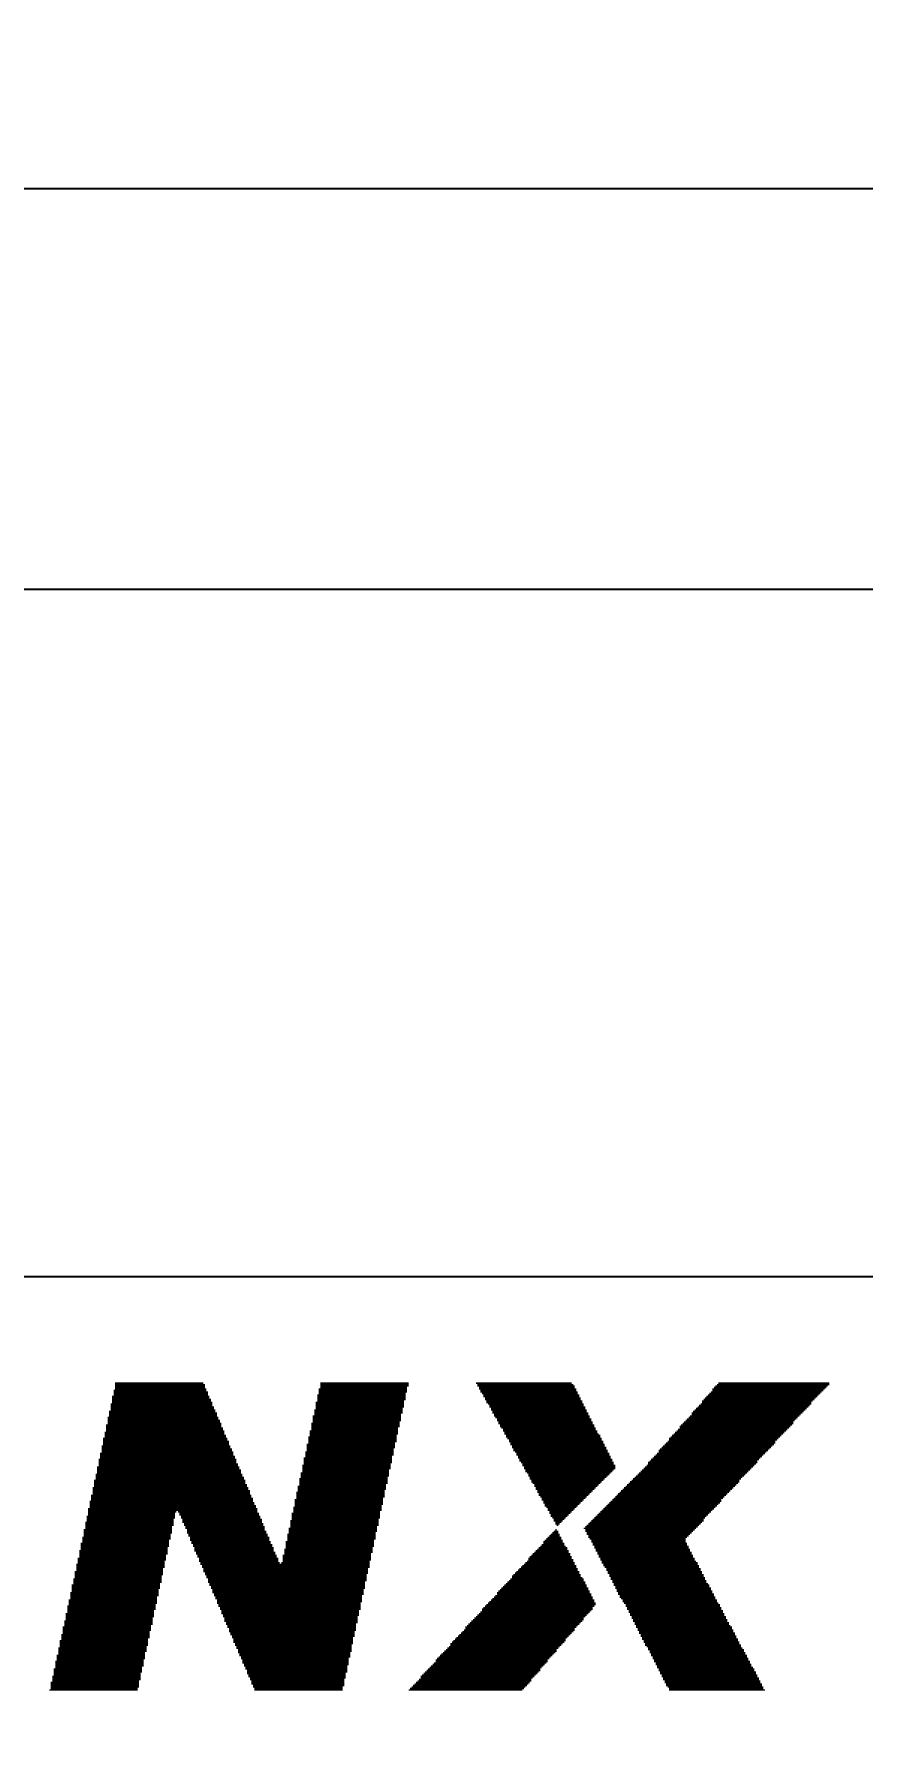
# Model space of a CAD drawing. Extents: x 4 to 274, y -3 to 190.
# Drawn here: x 173.48 to 187.53, y 160.71 to 189.78 of the extents above; entities that cross this region are included whole.
import ezdxf

# ---------------------------------------------------------------- set-up
doc = ezdxf.new("R2010")
doc.units = 0
doc.header["$MEASUREMENT"] = 0
doc.layers.get('0').update_dxf_attribs({"linetype": 'CONTINUOUS'})
doc.layers.get('Defpoints').update_dxf_attribs({"linetype": 'CONTINUOUS'})
doc.layers.add('BG_OUTLINE', color=7, linetype='CONTINUOUS')
doc.layers.add('BG_SILKSCREEN_TOP', color=231, linetype='CONTINUOUS')
doc.dimstyles.get("Standard").update_dxf_attribs({"dimtxt": 0.18, "dimasz": 0.18, "dimexe": 0.18, "dimexo": 0.0625, "dimgap": 0.09, "dimtad": 0, "dimtih": 1, "dimtoh": 1, "dimdec": 4, "dimzin": 0, "dimdsep": 46, "dimtxsty": 'STANDARD', "dimcen": 0.09, "dimadec": 0, "dimazin": 0, "dimtfac": 1, "dimtdec": 4, "dimtofl": 0, "dimtmove": 0, "dimatfit": 3, "dimfxl": 1, "dimtolj": 1, "dimtzin": 0, "dimarcsym": 0})

# ---------------------------------------------------------------- blocks, each defined once
blk = doc.blocks.new('*D10')
at = {"color": 0, "linetype": 'Continuous', "lineweight": -2, "transparency": 16777216}
for p, q in [((26.594, 163.689), (26.594, 180.539)), ((266.421, 163.689), (266.421, 180.539)), ((32.594, 180.359), (134.417, 180.359)), ((260.421, 180.359), (158.597, 180.359))]:
    blk.add_line(p, q, dxfattribs=at)
at = {"color": 0, "linetype": 'Continuous', "transparency": 16777216}
for points in [[(32.594, 181.359), (32.594, 179.359), (26.594, 180.359)], [(260.421, 181.359), (260.421, 179.359), (266.421, 180.359)]]:
    blk.add_solid(points, dxfattribs=at)
at = {"layer": 'Defpoints', "color": 0, "linetype": 'Continuous', "transparency": 16777216}
for p in [(266.421, 180.359), (26.594, 163.627), (266.421, 163.627)]:
    blk.add_point(p, dxfattribs=at)
at = {"color": 0, "linetype": 'Continuous', "transparency": 16777216, "insert": (146.507, 180.359), "char_height": 4, "attachment_point": 5}
blk.add_mtext('\\A1;239.8mm', dxfattribs=at)
blk = doc.blocks.new('*D11')
at = {"color": 0, "linetype": 'Continuous', "lineweight": -2, "transparency": 16777216}
for p, q in [((21.514, 168.769), (21.514, 187.334)), ((271.501, 168.769), (271.501, 187.334)), ((27.514, 187.154), (135.084, 187.154)), ((265.501, 187.154), (157.931, 187.154))]:
    blk.add_line(p, q, dxfattribs=at)
at = {"color": 0, "linetype": 'Continuous', "transparency": 16777216}
for points in [[(27.514, 188.154), (27.514, 186.154), (21.514, 187.154)], [(265.501, 188.154), (265.501, 186.154), (271.501, 187.154)]]:
    blk.add_solid(points, dxfattribs=at)
at = {"layer": 'Defpoints', "color": 0, "linetype": 'Continuous', "transparency": 16777216}
for p in [(271.501, 187.154), (21.514, 168.707), (271.501, 168.707)]:
    blk.add_point(p, dxfattribs=at)
at = {"color": 0, "linetype": 'Continuous', "transparency": 16777216, "insert": (146.507, 187.154), "char_height": 4, "attachment_point": 5}
blk.add_mtext('\\A1;250.0mm', dxfattribs=at)

msp = doc.modelspace()

# ---------------------------------------------------------------- linework, layer by layer
at = {"layer": 'BG_OUTLINE'}
msp.add_lwpolyline([(21.5138, -1.27), (21.5138, 168.7068), (271.5006, 168.7068), (271.5006, -1.27)], close=True, dxfattribs=at)
at = {"layer": 'BG_SILKSCREEN_TOP', "const_width": 0.0254}
for points in [[(174.85106, 166.896288), (176.34966, 166.896288)], [(174.85106, 166.870888), (176.37506, 166.870888)], [(174.85106, 166.845488), (176.37506, 166.845488)], [(178.33086, 166.896288), (179.82946, 166.896288)], [(178.33086, 166.870888), (179.82946, 166.870888)], [(178.33086, 166.845488), (179.82946, 166.845488)], [(180.97246, 166.896288), (182.59806, 166.896288)], [(180.99786, 166.870888), (182.62346, 166.870888)], [(180.99786, 166.845488), (182.64886, 166.845488)], [(185.03646, 166.845488), (186.94146, 166.845488)], [(185.06186, 166.870888), (186.96686, 166.870888)], [(185.08726, 166.896288), (186.96686, 166.896288)], [(174.80026, 166.667688), (176.45126, 166.667688)], [(174.80026, 166.642288), (176.45126, 166.642288)], [(174.80026, 166.616888), (176.47666, 166.616888)], [(174.80026, 166.591488), (176.47666, 166.591488)], [(174.80026, 166.566088), (176.50206, 166.566088)], [(174.82566, 166.769288), (176.40046, 166.769288)], [(174.82566, 166.743888), (176.42586, 166.743888)], [(174.82566, 166.718488), (176.42586, 166.718488)], [(174.82566, 166.693088), (176.42586, 166.693088)], [(174.85106, 166.820088), (176.37506, 166.820088)], [(174.85106, 166.794688), (176.40046, 166.794688)], [(178.25466, 166.566088), (179.75326, 166.566088)], [(178.28006, 166.693088), (179.77866, 166.693088)], [(178.28006, 166.667688), (179.77866, 166.667688)], [(178.28006, 166.642288), (179.77866, 166.642288)], [(178.28006, 166.616888), (179.77866, 166.616888)], [(178.28006, 166.591488), (179.75326, 166.591488)], [(178.30546, 166.794688), (179.80406, 166.794688)], [(178.30546, 166.769288), (179.80406, 166.769288)], [(178.30546, 166.743888), (179.80406, 166.743888)], [(178.30546, 166.718488), (179.77866, 166.718488)], [(178.33086, 166.820088), (179.80406, 166.820088)], [(181.02326, 166.820088), (182.64886, 166.820088)], [(181.02326, 166.794688), (182.67426, 166.794688)], [(181.04866, 166.769288), (182.67426, 166.769288)], [(181.04866, 166.743888), (182.69966, 166.743888)], [(181.07406, 166.718488), (182.69966, 166.718488)], [(181.09946, 166.693088), (182.72506, 166.693088)], [(181.09946, 166.667688), (182.72506, 166.667688)], [(181.12486, 166.642288), (182.75046, 166.642288)], [(181.12486, 166.616888), (182.75046, 166.616888)], [(181.15026, 166.591488), (182.77586, 166.591488)], [(181.15026, 166.566088), (182.77586, 166.566088)], [(184.80786, 166.591488), (186.68746, 166.591488)], [(184.80786, 166.566088), (186.66206, 166.566088)], [(184.83326, 166.616888), (186.71286, 166.616888)], [(184.85866, 166.642288), (186.73826, 166.642288)], [(184.88406, 166.667688), (186.76366, 166.667688)], [(184.90946, 166.693088), (186.78906, 166.693088)], [(184.93486, 166.718488), (186.81446, 166.718488)], [(184.96026, 166.743888), (186.83986, 166.743888)], [(184.98566, 166.794688), (186.89066, 166.794688)], [(184.98566, 166.769288), (186.86526, 166.769288)], [(185.01106, 166.820088), (186.91606, 166.820088)], [(174.72406, 166.312088), (176.60366, 166.312088)], [(174.72406, 166.286688), (176.60366, 166.286688)], [(174.72406, 166.261288), (176.62906, 166.261288)], [(174.74946, 166.413688), (176.55286, 166.413688)], [(174.74946, 166.388288), (176.57826, 166.388288)], [(174.74946, 166.362888), (176.57826, 166.362888)], [(174.74946, 166.337488), (176.57826, 166.337488)], [(174.77486, 166.540688), (176.50206, 166.540688)], [(174.77486, 166.515288), (176.50206, 166.515288)], [(174.77486, 166.489888), (176.52746, 166.489888)], [(174.77486, 166.464488), (176.52746, 166.464488)], [(174.77486, 166.439088), (176.55286, 166.439088)], [(178.20386, 166.337488), (179.70246, 166.337488)], [(178.20386, 166.312088), (179.70246, 166.312088)], [(178.20386, 166.286688), (179.70246, 166.286688)], [(178.20386, 166.261288), (179.70246, 166.261288)], [(178.22926, 166.439088), (179.72786, 166.439088)], [(178.22926, 166.413688), (179.72786, 166.413688)], [(178.22926, 166.388288), (179.72786, 166.388288)], [(178.22926, 166.362888), (179.70246, 166.362888)], [(178.25466, 166.540688), (179.75326, 166.540688)], [(178.25466, 166.515288), (179.75326, 166.515288)], [(178.25466, 166.489888), (179.75326, 166.489888)], [(178.25466, 166.464488), (179.72786, 166.464488)], [(181.17566, 166.540688), (182.80126, 166.540688)], [(181.20106, 166.515288), (182.80126, 166.515288)], [(181.20106, 166.489888), (182.82666, 166.489888)], [(181.22646, 166.464488), (182.82666, 166.464488)], [(181.22646, 166.439088), (182.85206, 166.439088)], [(181.25186, 166.413688), (182.85206, 166.413688)], [(181.25186, 166.388288), (182.87746, 166.388288)], [(181.27726, 166.362888), (182.87746, 166.362888)], [(181.27726, 166.337488), (182.90286, 166.337488)], [(181.30266, 166.312088), (182.90286, 166.312088)], [(181.32806, 166.286688), (182.92826, 166.286688)], [(181.32806, 166.261288), (182.92826, 166.261288)], [(184.52846, 166.261288), (186.38266, 166.261288)], [(184.55386, 166.286688), (186.40806, 166.286688)], [(184.57926, 166.312088), (186.43346, 166.312088)], [(184.60466, 166.337488), (186.45886, 166.337488)], [(184.63006, 166.388288), (186.50966, 166.388288)], [(184.63006, 166.362888), (186.48426, 166.362888)], [(184.65546, 166.413688), (186.53506, 166.413688)], [(184.68086, 166.439088), (186.56046, 166.439088)], [(184.70626, 166.464488), (186.58586, 166.464488)], [(184.73166, 166.489888), (186.61126, 166.489888)], [(184.75706, 166.515288), (186.63666, 166.515288)], [(184.78246, 166.540688), (186.66206, 166.540688)], [(174.67326, 166.058088), (176.70526, 166.058088)], [(174.67326, 166.032688), (176.70526, 166.032688)], [(174.67326, 166.007288), (176.73066, 166.007288)], [(174.67326, 165.981888), (176.73066, 165.981888)], [(174.69866, 166.185088), (176.65446, 166.185088)], [(174.69866, 166.159688), (176.65446, 166.159688)], [(174.69866, 166.134288), (176.67986, 166.134288)], [(174.69866, 166.108888), (176.67986, 166.108888)], [(174.69866, 166.083488), (176.70526, 166.083488)], [(174.72406, 166.235888), (176.62906, 166.235888)], [(174.72406, 166.210488), (176.65446, 166.210488)], [(178.12766, 165.981888), (179.62626, 165.981888)], [(178.15306, 166.083488), (179.65166, 166.083488)], [(178.15306, 166.058088), (179.65166, 166.058088)], [(178.15306, 166.032688), (179.65166, 166.032688)], [(178.15306, 166.007288), (179.62626, 166.007288)], [(178.17846, 166.210488), (179.67706, 166.210488)], [(178.17846, 166.185088), (179.67706, 166.185088)], [(178.17846, 166.159688), (179.67706, 166.159688)], [(178.17846, 166.134288), (179.65166, 166.134288)], [(178.17846, 166.108888), (179.65166, 166.108888)], [(178.20386, 166.235888), (179.67706, 166.235888)], [(181.35346, 166.235888), (182.95366, 166.235888)], [(181.35346, 166.210488), (182.95366, 166.210488)], [(181.37886, 166.185088), (182.97906, 166.185088)], [(181.37886, 166.159688), (182.97906, 166.159688)], [(181.40426, 166.134288), (183.00446, 166.134288)], [(181.42966, 166.108888), (183.00446, 166.108888)], [(181.42966, 166.083488), (183.02986, 166.083488)], [(181.45506, 166.058088), (183.02986, 166.058088)], [(181.45506, 166.032688), (183.05526, 166.032688)], [(181.48046, 166.007288), (183.08066, 166.007288)], [(181.48046, 165.981888), (183.08066, 165.981888)], [(184.27446, 165.981888), (186.12866, 165.981888)], [(184.29986, 166.007288), (186.15406, 166.007288)], [(184.32526, 166.032688), (186.17946, 166.032688)], [(184.35066, 166.058088), (186.20486, 166.058088)], [(184.37606, 166.083488), (186.23026, 166.083488)], [(184.40146, 166.108888), (186.25566, 166.108888)], [(184.42686, 166.159688), (186.30646, 166.159688)], [(184.42686, 166.134288), (186.28106, 166.134288)], [(184.45226, 166.185088), (186.33186, 166.185088)], [(184.47766, 166.210488), (186.35726, 166.210488)], [(184.50306, 166.235888), (186.35726, 166.235888)], [(174.59706, 165.702488), (176.85766, 165.702488)], [(174.62246, 165.829488), (176.80686, 165.829488)], [(174.62246, 165.804088), (176.80686, 165.804088)], [(174.62246, 165.778688), (176.83226, 165.778688)], [(174.62246, 165.753288), (176.83226, 165.753288)], [(174.62246, 165.727888), (176.85766, 165.727888)], [(174.64786, 165.956488), (176.75606, 165.956488)], [(174.64786, 165.931088), (176.75606, 165.931088)], [(174.64786, 165.905688), (176.78146, 165.905688)], [(174.64786, 165.880288), (176.78146, 165.880288)], [(174.64786, 165.854888), (176.78146, 165.854888)], [(178.07686, 165.727888), (179.57546, 165.727888)], [(178.07686, 165.702488), (179.57546, 165.702488)], [(178.10226, 165.854888), (179.60086, 165.854888)], [(178.10226, 165.829488), (179.60086, 165.829488)], [(178.10226, 165.804088), (179.60086, 165.804088)], [(178.10226, 165.778688), (179.57546, 165.778688)], [(178.10226, 165.753288), (179.57546, 165.753288)], [(178.12766, 165.956488), (179.62626, 165.956488)], [(178.12766, 165.931088), (179.62626, 165.931088)], [(178.12766, 165.905688), (179.62626, 165.905688)], [(178.12766, 165.880288), (179.60086, 165.880288)], [(181.50586, 165.956488), (183.10606, 165.956488)], [(181.53126, 165.931088), (183.10606, 165.931088)], [(181.53126, 165.905688), (183.13146, 165.905688)], [(181.55666, 165.880288), (183.13146, 165.880288)], [(181.55666, 165.854888), (183.15686, 165.854888)], [(181.58206, 165.829488), (183.15686, 165.829488)], [(181.58206, 165.804088), (183.18226, 165.804088)], [(181.60746, 165.778688), (183.18226, 165.778688)], [(181.60746, 165.753288), (183.20766, 165.753288)], [(181.63286, 165.727888), (183.20766, 165.727888)], [(181.65826, 165.702488), (183.23306, 165.702488)], [(184.04586, 165.702488), (185.87466, 165.702488)], [(184.07126, 165.753288), (185.92546, 165.753288)], [(184.07126, 165.727888), (185.90006, 165.727888)], [(184.09666, 165.778688), (185.95086, 165.778688)], [(184.12206, 165.804088), (185.97626, 165.804088)], [(184.14746, 165.829488), (186.00166, 165.829488)], [(184.17286, 165.854888), (186.02706, 165.854888)], [(184.19826, 165.880288), (186.05246, 165.880288)], [(184.22366, 165.905688), (186.05246, 165.905688)], [(184.24906, 165.956488), (186.10326, 165.956488)], [(184.24906, 165.931088), (186.07786, 165.931088)], [(174.54626, 165.473888), (176.95926, 165.473888)], [(174.54626, 165.448488), (176.95926, 165.448488)], [(174.54626, 165.423088), (176.98466, 165.423088)], [(174.54626, 165.397688), (176.98466, 165.397688)], [(174.57166, 165.600888), (176.90846, 165.600888)], [(174.57166, 165.575488), (176.90846, 165.575488)], [(174.57166, 165.550088), (176.90846, 165.550088)], [(174.57166, 165.524688), (176.93386, 165.524688)], [(174.57166, 165.499288), (176.93386, 165.499288)], [(174.59706, 165.677088), (176.85766, 165.677088)], [(174.59706, 165.651688), (176.88306, 165.651688)], [(174.59706, 165.626288), (176.88306, 165.626288)], [(178.02606, 165.499288), (179.52466, 165.499288)], [(178.02606, 165.473888), (179.52466, 165.473888)], [(178.02606, 165.448488), (179.52466, 165.448488)], [(178.02606, 165.423088), (179.49926, 165.423088)], [(178.02606, 165.397688), (179.49926, 165.397688)], [(178.05146, 165.626288), (179.55006, 165.626288)], [(178.05146, 165.600888), (179.55006, 165.600888)], [(178.05146, 165.575488), (179.55006, 165.575488)], [(178.05146, 165.550088), (179.55006, 165.550088)], [(178.05146, 165.524688), (179.52466, 165.524688)], [(178.07686, 165.677088), (179.57546, 165.677088)], [(178.07686, 165.651688), (179.55006, 165.651688)], [(181.65826, 165.677088), (183.23306, 165.677088)], [(181.68366, 165.651688), (183.25846, 165.651688)], [(181.68366, 165.626288), (183.25846, 165.626288)], [(181.70906, 165.600888), (183.28386, 165.600888)], [(181.70906, 165.575488), (183.28386, 165.575488)], [(181.73446, 165.550088), (183.30926, 165.550088)], [(181.75986, 165.524688), (183.30926, 165.524688)], [(181.75986, 165.499288), (183.33466, 165.499288)], [(181.78526, 165.473888), (183.33466, 165.473888)], [(181.78526, 165.448488), (183.33466, 165.448488)], [(181.81066, 165.423088), (183.30926, 165.423088)], [(181.81066, 165.397688), (183.28386, 165.397688)], [(183.76646, 165.397688), (185.59526, 165.397688)], [(183.79186, 165.423088), (185.62066, 165.423088)], [(183.81726, 165.448488), (185.64606, 165.448488)], [(183.84266, 165.473888), (185.67146, 165.473888)], [(183.86806, 165.499288), (185.69686, 165.499288)], [(183.89346, 165.550088), (185.74766, 165.550088)], [(183.89346, 165.524688), (185.72226, 165.524688)], [(183.91886, 165.575488), (185.74766, 165.575488)], [(183.94426, 165.600888), (185.77306, 165.600888)], [(183.96966, 165.626288), (185.79846, 165.626288)], [(183.99506, 165.651688), (185.82386, 165.651688)], [(184.02046, 165.677088), (185.84926, 165.677088)], [(174.47006, 165.118288), (177.11166, 165.118288)], [(174.49546, 165.245288), (177.06086, 165.245288)], [(174.49546, 165.219888), (177.06086, 165.219888)], [(174.49546, 165.194488), (177.06086, 165.194488)], [(174.49546, 165.169088), (177.08626, 165.169088)], [(174.49546, 165.143688), (177.08626, 165.143688)], [(174.52086, 165.346888), (177.01006, 165.346888)], [(174.52086, 165.321488), (177.01006, 165.321488)], [(174.52086, 165.296088), (177.03546, 165.296088)], [(174.52086, 165.270688), (177.03546, 165.270688)], [(174.54626, 165.372288), (176.98466, 165.372288)], [(177.94986, 165.143688), (179.44846, 165.143688)], [(177.94986, 165.118288), (179.44846, 165.118288)], [(177.97526, 165.270688), (179.47386, 165.270688)], [(177.97526, 165.245288), (179.47386, 165.245288)], [(177.97526, 165.219888), (179.47386, 165.219888)], [(177.97526, 165.194488), (179.47386, 165.194488)], [(177.97526, 165.169088), (179.44846, 165.169088)], [(178.00066, 165.372288), (179.49926, 165.372288)], [(178.00066, 165.346888), (179.49926, 165.346888)], [(178.00066, 165.321488), (179.49926, 165.321488)], [(178.00066, 165.296088), (179.47386, 165.296088)], [(181.83606, 165.372288), (183.25846, 165.372288)], [(181.86146, 165.346888), (183.23306, 165.346888)], [(181.86146, 165.321488), (183.20766, 165.321488)], [(181.88686, 165.296088), (183.18226, 165.296088)], [(181.88686, 165.270688), (183.15686, 165.270688)], [(181.91226, 165.245288), (183.13146, 165.245288)], [(181.91226, 165.219888), (183.10606, 165.219888)], [(181.93766, 165.194488), (183.08066, 165.194488)], [(181.96306, 165.169088), (183.05526, 165.169088)], [(181.96306, 165.143688), (183.02986, 165.143688)], [(181.98846, 165.118288), (183.00446, 165.118288)], [(183.48706, 165.118288), (185.34126, 165.118288)], [(183.51246, 165.143688), (185.36666, 165.143688)], [(183.53786, 165.169088), (185.39206, 165.169088)], [(183.56326, 165.194488), (185.41746, 165.194488)], [(183.58866, 165.219888), (185.44286, 165.219888)], [(183.61406, 165.245288), (185.44286, 165.245288)], [(183.63946, 165.270688), (185.46826, 165.270688)], [(183.66486, 165.296088), (185.49366, 165.296088)], [(183.69026, 165.321488), (185.51906, 165.321488)], [(183.71566, 165.346888), (185.54446, 165.346888)], [(183.74106, 165.372288), (185.56986, 165.372288)], [(174.41926, 164.889688), (177.18786, 164.889688)], [(174.41926, 164.864288), (177.21326, 164.864288)], [(174.41926, 164.838888), (177.21326, 164.838888)], [(174.41926, 164.813488), (177.23866, 164.813488)], [(174.44466, 164.991288), (177.16246, 164.991288)], [(174.44466, 164.965888), (177.16246, 164.965888)], [(174.44466, 164.940488), (177.18786, 164.940488)], [(174.44466, 164.915088), (177.18786, 164.915088)], [(174.47006, 165.092888), (177.11166, 165.092888)], [(174.47006, 165.067488), (177.13706, 165.067488)], [(174.47006, 165.042088), (177.13706, 165.042088)], [(174.47006, 165.016688), (177.13706, 165.016688)], [(177.89906, 164.915088), (179.39766, 164.915088)], [(177.89906, 164.889688), (179.39766, 164.889688)], [(177.89906, 164.864288), (179.39766, 164.864288)], [(177.89906, 164.838888), (179.39766, 164.838888)], [(177.89906, 164.813488), (179.37226, 164.813488)], [(177.92446, 165.042088), (179.42306, 165.042088)], [(177.92446, 165.016688), (179.42306, 165.016688)], [(177.92446, 164.991288), (179.42306, 164.991288)], [(177.92446, 164.965888), (179.42306, 164.965888)], [(177.92446, 164.940488), (179.39766, 164.940488)], [(177.94986, 165.092888), (179.44846, 165.092888)], [(177.94986, 165.067488), (179.42306, 165.067488)], [(181.98846, 165.092888), (182.97906, 165.092888)], [(182.01386, 165.067488), (182.95366, 165.067488)], [(182.01386, 165.042088), (182.92826, 165.042088)], [(182.03926, 165.016688), (182.90286, 165.016688)], [(182.03926, 164.991288), (182.87746, 164.991288)], [(182.06466, 164.965888), (182.85206, 164.965888)], [(182.09006, 164.940488), (182.82666, 164.940488)], [(182.09006, 164.915088), (182.80126, 164.915088)], [(182.11546, 164.889688), (182.77586, 164.889688)], [(182.11546, 164.864288), (182.75046, 164.864288)], [(182.14086, 164.838888), (182.72506, 164.838888)], [(182.14086, 164.813488), (182.69966, 164.813488)], [(183.18226, 164.813488), (185.06186, 164.813488)], [(183.20766, 164.838888), (185.08726, 164.838888)], [(183.23306, 164.864288), (185.11266, 164.864288)], [(183.25846, 164.889688), (185.13806, 164.889688)], [(183.28386, 164.915088), (185.13806, 164.915088)], [(183.30926, 164.940488), (185.16346, 164.940488)], [(183.33466, 164.965888), (185.18886, 164.965888)], [(183.36006, 164.991288), (185.21426, 164.991288)], [(183.38546, 165.016688), (185.23966, 165.016688)], [(183.41086, 165.042088), (185.26506, 165.042088)], [(183.43626, 165.067488), (185.29046, 165.067488)], [(183.46166, 165.092888), (185.31586, 165.092888)], [(174.34306, 164.534088), (175.84166, 164.534088)], [(174.36846, 164.635688), (175.86706, 164.635688)], [(174.36846, 164.610288), (175.86706, 164.610288)], [(174.36846, 164.584888), (175.84166, 164.584888)], [(174.36846, 164.559488), (175.84166, 164.559488)], [(174.39386, 164.762688), (177.26406, 164.762688)], [(174.39386, 164.737288), (177.26406, 164.737288)], [(174.39386, 164.711888), (175.89246, 164.711888)], [(174.39386, 164.686488), (175.86706, 164.686488)], [(174.39386, 164.661088), (175.86706, 164.661088)], [(174.41926, 164.788088), (177.23866, 164.788088)], [(175.91786, 164.711888), (177.26406, 164.711888)], [(175.94326, 164.686488), (177.28946, 164.686488)], [(175.94326, 164.661088), (177.28946, 164.661088)], [(175.96866, 164.635688), (177.31486, 164.635688)], [(175.96866, 164.610288), (177.31486, 164.610288)], [(175.99406, 164.584888), (177.34026, 164.584888)], [(175.99406, 164.559488), (177.34026, 164.559488)], [(175.99406, 164.534088), (177.34026, 164.534088)], [(177.82286, 164.559488), (179.32146, 164.559488)], [(177.82286, 164.534088), (179.32146, 164.534088)], [(177.84826, 164.686488), (179.34686, 164.686488)], [(177.84826, 164.661088), (179.34686, 164.661088)], [(177.84826, 164.635688), (179.34686, 164.635688)], [(177.84826, 164.610288), (179.34686, 164.610288)], [(177.84826, 164.584888), (179.32146, 164.584888)], [(177.87366, 164.788088), (179.37226, 164.788088)], [(177.87366, 164.762688), (179.37226, 164.762688)], [(177.87366, 164.737288), (179.37226, 164.737288)], [(177.87366, 164.711888), (179.34686, 164.711888)], [(182.16626, 164.788088), (182.67426, 164.788088)], [(182.19166, 164.762688), (182.64886, 164.762688)], [(182.19166, 164.737288), (182.62346, 164.737288)], [(182.21706, 164.711888), (182.59806, 164.711888)], [(182.21706, 164.686488), (182.57266, 164.686488)], [(182.24246, 164.661088), (182.54726, 164.661088)], [(182.24246, 164.635688), (182.52186, 164.635688)], [(182.26786, 164.610288), (182.49646, 164.610288)], [(182.29326, 164.584888), (182.47106, 164.584888)], [(182.29326, 164.559488), (182.44566, 164.559488)], [(182.31866, 164.534088), (182.42026, 164.534088)], [(182.90286, 164.534088), (184.80786, 164.534088)], [(182.92826, 164.559488), (184.83326, 164.559488)], [(182.95366, 164.584888), (184.83326, 164.584888)], [(182.97906, 164.610288), (184.85866, 164.610288)], [(183.00446, 164.635688), (184.88406, 164.635688)], [(183.02986, 164.661088), (184.90946, 164.661088)], [(183.05526, 164.686488), (184.93486, 164.686488)], [(183.08066, 164.711888), (184.96026, 164.711888)], [(183.10606, 164.737288), (184.98566, 164.737288)], [(183.13146, 164.762688), (185.01106, 164.762688)], [(183.15686, 164.788088), (185.03646, 164.788088)], [(174.29226, 164.280088), (175.79086, 164.280088)], [(174.29226, 164.254688), (175.79086, 164.254688)], [(174.29226, 164.229288), (175.76546, 164.229288)], [(174.31766, 164.407088), (175.81626, 164.407088)], [(174.31766, 164.381688), (175.81626, 164.381688)], [(174.31766, 164.356288), (175.81626, 164.356288)], [(174.31766, 164.330888), (175.79086, 164.330888)], [(174.31766, 164.305488), (175.79086, 164.305488)], [(174.34306, 164.508688), (175.84166, 164.508688)], [(174.34306, 164.483288), (175.84166, 164.483288)], [(174.34306, 164.457888), (175.81626, 164.457888)], [(174.34306, 164.432488), (175.81626, 164.432488)], [(176.01946, 164.508688), (177.36566, 164.508688)], [(176.01946, 164.483288), (177.36566, 164.483288)], [(176.04486, 164.457888), (177.39106, 164.457888)], [(176.04486, 164.432488), (177.39106, 164.432488)], [(176.07026, 164.407088), (177.39106, 164.407088)], [(176.07026, 164.381688), (177.41646, 164.381688)], [(176.07026, 164.356288), (177.41646, 164.356288)], [(176.09566, 164.330888), (177.44186, 164.330888)], [(176.09566, 164.305488), (177.44186, 164.305488)], [(176.12106, 164.280088), (177.46726, 164.280088)], [(176.12106, 164.254688), (177.46726, 164.254688)], [(176.12106, 164.229288), (177.46726, 164.229288)], [(177.77206, 164.330888), (179.27066, 164.330888)], [(177.77206, 164.305488), (179.27066, 164.305488)], [(177.77206, 164.280088), (179.27066, 164.280088)], [(177.77206, 164.254688), (179.27066, 164.254688)], [(177.77206, 164.229288), (179.24526, 164.229288)], [(177.79746, 164.432488), (179.29606, 164.432488)], [(177.79746, 164.407088), (179.29606, 164.407088)], [(177.79746, 164.381688), (179.29606, 164.381688)], [(177.79746, 164.356288), (179.27066, 164.356288)], [(177.82286, 164.508688), (179.32146, 164.508688)], [(177.82286, 164.483288), (179.32146, 164.483288)], [(177.82286, 164.457888), (179.29606, 164.457888)], [(182.14086, 164.229288), (182.44566, 164.229288)], [(182.16626, 164.254688), (182.42026, 164.254688)], [(182.19166, 164.280088), (182.42026, 164.280088)], [(182.21706, 164.305488), (182.39486, 164.305488)], [(182.24246, 164.330888), (182.39486, 164.330888)], [(182.26786, 164.356288), (182.36946, 164.356288)], [(182.29326, 164.381688), (182.36946, 164.381688)], [(182.31866, 164.508688), (182.39486, 164.508688)], [(182.31866, 164.407088), (182.34406, 164.407088)], [(182.34406, 164.483288), (182.36946, 164.483288)], [(182.80126, 164.432488), (184.70626, 164.432488)], [(182.82666, 164.457888), (184.73166, 164.457888)], [(182.82666, 164.407088), (184.68086, 164.407088)], [(182.82666, 164.381688), (184.65546, 164.381688)], [(182.85206, 164.483288), (184.75706, 164.483288)], [(182.85206, 164.356288), (184.63006, 164.356288)], [(182.85206, 164.330888), (184.60466, 164.330888)], [(182.87746, 164.508688), (184.78246, 164.508688)], [(182.87746, 164.305488), (184.57926, 164.305488)], [(182.87746, 164.280088), (184.55386, 164.280088)], [(182.90286, 164.254688), (184.52846, 164.254688)], [(182.92826, 164.229288), (184.52846, 164.229288)], [(174.24146, 164.051488), (175.74006, 164.051488)], [(174.24146, 164.026088), (175.74006, 164.026088)], [(174.24146, 164.000688), (175.74006, 164.000688)], [(174.24146, 163.975288), (175.71466, 163.975288)], [(174.24146, 163.949888), (175.71466, 163.949888)], [(174.26686, 164.178488), (175.76546, 164.178488)], [(174.26686, 164.153088), (175.76546, 164.153088)], [(174.26686, 164.127688), (175.76546, 164.127688)], [(174.26686, 164.102288), (175.74006, 164.102288)], [(174.26686, 164.076888), (175.74006, 164.076888)], [(174.29226, 164.203888), (175.76546, 164.203888)], [(176.14646, 164.203888), (177.49266, 164.203888)], [(176.14646, 164.178488), (177.49266, 164.178488)], [(176.17186, 164.153088), (177.51806, 164.153088)], [(176.17186, 164.127688), (177.51806, 164.127688)], [(176.19726, 164.102288), (177.54346, 164.102288)], [(176.19726, 164.076888), (177.54346, 164.076888)], [(176.19726, 164.051488), (177.54346, 164.051488)], [(176.22266, 164.026088), (177.56886, 164.026088)], [(176.22266, 164.000688), (177.56886, 164.000688)], [(176.24806, 163.975288), (177.59426, 163.975288)], [(176.24806, 163.949888), (177.59426, 163.949888)], [(177.69586, 163.975288), (179.19446, 163.975288)], [(177.69586, 163.949888), (179.19446, 163.949888)], [(177.72126, 164.076888), (179.21986, 164.076888)], [(177.72126, 164.051488), (179.21986, 164.051488)], [(177.72126, 164.026088), (179.21986, 164.026088)], [(177.72126, 164.000688), (179.19446, 164.000688)], [(177.74666, 164.203888), (179.24526, 164.203888)], [(177.74666, 164.178488), (179.24526, 164.178488)], [(177.74666, 164.153088), (179.24526, 164.153088)], [(177.74666, 164.127688), (179.24526, 164.127688)], [(177.74666, 164.102288), (179.21986, 164.102288)], [(181.88686, 163.949888), (182.59806, 163.949888)], [(181.91226, 163.975288), (182.57266, 163.975288)], [(181.93766, 164.000688), (182.57266, 164.000688)], [(181.96306, 164.026088), (182.54726, 164.026088)], [(181.98846, 164.051488), (182.54726, 164.051488)], [(182.01386, 164.076888), (182.52186, 164.076888)], [(182.03926, 164.102288), (182.52186, 164.102288)], [(182.06466, 164.127688), (182.49646, 164.127688)], [(182.09006, 164.153088), (182.47106, 164.153088)], [(182.11546, 164.203888), (182.44566, 164.203888)], [(182.11546, 164.178488), (182.47106, 164.178488)], [(182.92826, 164.203888), (184.52846, 164.203888)], [(182.95366, 164.178488), (184.55386, 164.178488)], [(182.95366, 164.153088), (184.55386, 164.153088)], [(182.97906, 164.127688), (184.57926, 164.127688)], [(182.97906, 164.102288), (184.57926, 164.102288)], [(183.00446, 164.076888), (184.60466, 164.076888)], [(183.00446, 164.051488), (184.60466, 164.051488)], [(183.02986, 164.026088), (184.63006, 164.026088)], [(183.02986, 164.000688), (184.63006, 164.000688)], [(183.05526, 163.975288), (184.65546, 163.975288)], [(183.05526, 163.949888), (184.65546, 163.949888)], [(174.16526, 163.695888), (175.66386, 163.695888)], [(174.16526, 163.670488), (175.66386, 163.670488)], [(174.16526, 163.645088), (175.66386, 163.645088)], [(174.19066, 163.822888), (175.68926, 163.822888)], [(174.19066, 163.797488), (175.68926, 163.797488)], [(174.19066, 163.772088), (175.68926, 163.772088)], [(174.19066, 163.746688), (175.66386, 163.746688)], [(174.19066, 163.721288), (175.66386, 163.721288)], [(174.21606, 163.924488), (175.71466, 163.924488)], [(174.21606, 163.899088), (175.71466, 163.899088)], [(174.21606, 163.873688), (175.68926, 163.873688)], [(174.21606, 163.848288), (175.68926, 163.848288)], [(176.27346, 163.924488), (177.61966, 163.924488)], [(176.27346, 163.899088), (177.61966, 163.899088)], [(176.27346, 163.873688), (177.61966, 163.873688)], [(176.29886, 163.848288), (177.64506, 163.848288)], [(176.29886, 163.822888), (179.16906, 163.822888)], [(176.32426, 163.797488), (179.16906, 163.797488)], [(176.32426, 163.772088), (179.16906, 163.772088)], [(176.34966, 163.746688), (179.14366, 163.746688)], [(176.34966, 163.721288), (179.14366, 163.721288)], [(176.34966, 163.695888), (179.14366, 163.695888)], [(176.37506, 163.670488), (179.14366, 163.670488)], [(176.37506, 163.645088), (179.11826, 163.645088)], [(177.67046, 163.848288), (179.16906, 163.848288)], [(177.69586, 163.924488), (179.19446, 163.924488)], [(177.69586, 163.899088), (179.19446, 163.899088)], [(177.69586, 163.873688), (179.16906, 163.873688)], [(181.60746, 163.645088), (182.75046, 163.645088)], [(181.63286, 163.670488), (182.72506, 163.670488)], [(181.65826, 163.695888), (182.72506, 163.695888)], [(181.68366, 163.721288), (182.69966, 163.721288)], [(181.70906, 163.746688), (182.69966, 163.746688)], [(181.73446, 163.772088), (182.67426, 163.772088)], [(181.75986, 163.797488), (182.67426, 163.797488)], [(181.78526, 163.822888), (182.64886, 163.822888)], [(181.81066, 163.848288), (182.64886, 163.848288)], [(181.83606, 163.873688), (182.62346, 163.873688)], [(181.86146, 163.924488), (182.59806, 163.924488)], [(181.86146, 163.899088), (182.62346, 163.899088)], [(183.08066, 163.924488), (184.68086, 163.924488)], [(183.08066, 163.899088), (184.68086, 163.899088)], [(183.10606, 163.873688), (184.70626, 163.873688)], [(183.10606, 163.848288), (184.73166, 163.848288)], [(183.13146, 163.822888), (184.73166, 163.822888)], [(183.13146, 163.797488), (184.75706, 163.797488)], [(183.15686, 163.772088), (184.75706, 163.772088)], [(183.18226, 163.746688), (184.78246, 163.746688)], [(183.18226, 163.721288), (184.78246, 163.721288)], [(183.20766, 163.695888), (184.80786, 163.695888)], [(183.20766, 163.670488), (184.80786, 163.670488)], [(183.23306, 163.645088), (184.83326, 163.645088)], [(174.11446, 163.467288), (175.61306, 163.467288)], [(174.11446, 163.441888), (175.61306, 163.441888)], [(174.11446, 163.416488), (175.61306, 163.416488)], [(174.11446, 163.391088), (175.58766, 163.391088)], [(174.11446, 163.365688), (175.58766, 163.365688)], [(174.13986, 163.568888), (175.63846, 163.568888)], [(174.13986, 163.543488), (175.63846, 163.543488)], [(174.13986, 163.518088), (175.63846, 163.518088)], [(174.13986, 163.492688), (175.61306, 163.492688)], [(174.16526, 163.619688), (175.63846, 163.619688)], [(174.16526, 163.594288), (175.63846, 163.594288)], [(176.40046, 163.619688), (179.11826, 163.619688)], [(176.40046, 163.594288), (179.11826, 163.594288)], [(176.42586, 163.568888), (179.11826, 163.568888)], [(176.42586, 163.543488), (179.11826, 163.543488)], [(176.42586, 163.518088), (179.09286, 163.518088)], [(176.45126, 163.492688), (179.09286, 163.492688)], [(176.45126, 163.467288), (179.09286, 163.467288)], [(176.47666, 163.441888), (179.09286, 163.441888)], [(176.47666, 163.416488), (179.09286, 163.416488)], [(176.50206, 163.391088), (179.06746, 163.391088)], [(176.50206, 163.365688), (179.06746, 163.365688)], [(181.35346, 163.365688), (182.90286, 163.365688)], [(181.37886, 163.391088), (182.87746, 163.391088)], [(181.40426, 163.416488), (182.87746, 163.416488)], [(181.42966, 163.441888), (182.85206, 163.441888)], [(181.45506, 163.467288), (182.85206, 163.467288)], [(181.48046, 163.492688), (182.82666, 163.492688)], [(181.50586, 163.518088), (182.82666, 163.518088)], [(181.53126, 163.543488), (182.80126, 163.543488)], [(181.55666, 163.568888), (182.80126, 163.568888)], [(181.58206, 163.619688), (182.75046, 163.619688)], [(181.58206, 163.594288), (182.77586, 163.594288)], [(183.23306, 163.619688), (184.83326, 163.619688)], [(183.25846, 163.594288), (184.85866, 163.594288)], [(183.25846, 163.568888), (184.85866, 163.568888)], [(183.28386, 163.543488), (184.88406, 163.543488)], [(183.28386, 163.518088), (184.88406, 163.518088)], [(183.30926, 163.492688), (184.90946, 163.492688)], [(183.30926, 163.467288), (184.93486, 163.467288)], [(183.33466, 163.441888), (184.93486, 163.441888)], [(183.33466, 163.416488), (184.96026, 163.416488)], [(183.36006, 163.391088), (184.96026, 163.391088)], [(183.36006, 163.365688), (184.98566, 163.365688)], [(174.03826, 163.111688), (175.53686, 163.111688)], [(174.03826, 163.086288), (175.53686, 163.086288)], [(174.06366, 163.213288), (175.56226, 163.213288)], [(174.06366, 163.187888), (175.56226, 163.187888)], [(174.06366, 163.162488), (175.56226, 163.162488)], [(174.06366, 163.137088), (175.53686, 163.137088)], [(174.08906, 163.340288), (175.58766, 163.340288)], [(174.08906, 163.314888), (175.58766, 163.314888)], [(174.08906, 163.289488), (175.58766, 163.289488)], [(174.08906, 163.264088), (175.56226, 163.264088)], [(174.08906, 163.238688), (175.56226, 163.238688)], [(176.50206, 163.340288), (179.06746, 163.340288)], [(176.52746, 163.314888), (179.06746, 163.314888)], [(176.52746, 163.289488), (179.04206, 163.289488)], [(176.55286, 163.264088), (179.04206, 163.264088)], [(176.55286, 163.238688), (179.04206, 163.238688)], [(176.57826, 163.213288), (179.04206, 163.213288)], [(176.57826, 163.187888), (179.04206, 163.187888)], [(176.57826, 163.162488), (179.01666, 163.162488)], [(176.60366, 163.137088), (179.01666, 163.137088)], [(176.60366, 163.111688), (179.01666, 163.111688)], [(176.62906, 163.086288), (179.01666, 163.086288)], [(181.09946, 163.086288), (182.95366, 163.086288)], [(181.12486, 163.111688), (182.97906, 163.111688)], [(181.15026, 163.137088), (183.00446, 163.137088)], [(181.17566, 163.162488), (183.00446, 163.162488)], [(181.20106, 163.187888), (182.97906, 163.187888)], [(181.22646, 163.213288), (182.97906, 163.213288)], [(181.25186, 163.238688), (182.95366, 163.238688)], [(181.27726, 163.264088), (182.95366, 163.264088)], [(181.30266, 163.289488), (182.92826, 163.289488)], [(181.32806, 163.340288), (182.90286, 163.340288)], [(181.32806, 163.314888), (182.92826, 163.314888)], [(183.38546, 163.340288), (184.98566, 163.340288)], [(183.38546, 163.314888), (185.01106, 163.314888)], [(183.41086, 163.289488), (185.01106, 163.289488)], [(183.41086, 163.264088), (185.03646, 163.264088)], [(183.43626, 163.238688), (185.03646, 163.238688)], [(183.46166, 163.213288), (185.06186, 163.213288)], [(183.46166, 163.187888), (185.06186, 163.187888)], [(183.48706, 163.162488), (185.08726, 163.162488)], [(183.51246, 163.137088), (185.11266, 163.137088)], [(183.51246, 163.111688), (185.11266, 163.111688)], [(183.53786, 163.086288), (185.13806, 163.086288)], [(173.98746, 162.857688), (175.48606, 162.857688)], [(173.98746, 162.832288), (175.48606, 162.832288)], [(173.98746, 162.806888), (175.48606, 162.806888)], [(173.98746, 162.781488), (175.46066, 162.781488)], [(174.01286, 162.984688), (175.51146, 162.984688)], [(174.01286, 162.959288), (175.51146, 162.959288)], [(174.01286, 162.933888), (175.51146, 162.933888)], [(174.01286, 162.908488), (175.48606, 162.908488)], [(174.01286, 162.883088), (175.48606, 162.883088)], [(174.03826, 163.060888), (175.53686, 163.060888)], [(174.03826, 163.035488), (175.51146, 163.035488)], [(174.03826, 163.010088), (175.51146, 163.010088)], [(176.62906, 163.060888), (179.01666, 163.060888)], [(176.65446, 163.035488), (178.99126, 163.035488)], [(176.65446, 163.010088), (178.99126, 163.010088)], [(176.65446, 162.984688), (178.99126, 162.984688)], [(176.67986, 162.959288), (178.99126, 162.959288)], [(176.67986, 162.933888), (178.96586, 162.933888)], [(176.70526, 162.908488), (178.96586, 162.908488)], [(176.70526, 162.883088), (178.96586, 162.883088)], [(176.70526, 162.857688), (178.96586, 162.857688)], [(176.73066, 162.832288), (178.96586, 162.832288)], [(176.73066, 162.806888), (178.94046, 162.806888)], [(176.75606, 162.781488), (178.94046, 162.781488)], [(180.82006, 162.781488), (182.69966, 162.781488)], [(180.84546, 162.806888), (182.72506, 162.806888)], [(180.87086, 162.832288), (182.75046, 162.832288)], [(180.89626, 162.857688), (182.77586, 162.857688)], [(180.92166, 162.883088), (182.80126, 162.883088)], [(180.94706, 162.908488), (182.80126, 162.908488)], [(180.97246, 162.933888), (182.82666, 162.933888)], [(180.99786, 162.959288), (182.85206, 162.959288)], [(181.02326, 162.984688), (182.87746, 162.984688)], [(181.04866, 163.010088), (182.90286, 163.010088)], [(181.07406, 163.060888), (182.95366, 163.060888)], [(181.07406, 163.035488), (182.92826, 163.035488)], [(183.53786, 163.060888), (185.13806, 163.060888)], [(183.56326, 163.035488), (185.16346, 163.035488)], [(183.56326, 163.010088), (185.16346, 163.010088)], [(183.58866, 162.984688), (185.18886, 162.984688)], [(183.58866, 162.959288), (185.18886, 162.959288)], [(183.61406, 162.933888), (185.21426, 162.933888)], [(183.61406, 162.908488), (185.21426, 162.908488)], [(183.63946, 162.883088), (185.23966, 162.883088)], [(183.63946, 162.857688), (185.23966, 162.857688)], [(183.66486, 162.832288), (185.26506, 162.832288)], [(183.66486, 162.806888), (185.26506, 162.806888)], [(183.69026, 162.781488), (185.29046, 162.781488)], [(173.91126, 162.527488), (175.40986, 162.527488)], [(173.91126, 162.502088), (175.40986, 162.502088)], [(173.93666, 162.629088), (175.43526, 162.629088)], [(173.93666, 162.603688), (175.43526, 162.603688)], [(173.93666, 162.578288), (175.43526, 162.578288)], [(173.93666, 162.552888), (175.40986, 162.552888)], [(173.96206, 162.756088), (175.46066, 162.756088)], [(173.96206, 162.730688), (175.46066, 162.730688)], [(173.96206, 162.705288), (175.46066, 162.705288)], [(173.96206, 162.679888), (175.43526, 162.679888)], [(173.96206, 162.654488), (175.43526, 162.654488)], [(176.75606, 162.756088), (178.94046, 162.756088)], [(176.78146, 162.730688), (178.94046, 162.730688)], [(176.78146, 162.705288), (178.94046, 162.705288)], [(176.78146, 162.679888), (178.91506, 162.679888)], [(176.80686, 162.654488), (178.91506, 162.654488)], [(176.80686, 162.629088), (178.91506, 162.629088)], [(176.83226, 162.603688), (178.91506, 162.603688)], [(176.83226, 162.578288), (178.88966, 162.578288)], [(176.85766, 162.552888), (178.88966, 162.552888)], [(176.85766, 162.527488), (178.88966, 162.527488)], [(176.85766, 162.502088), (178.88966, 162.502088)], [(180.56606, 162.502088), (182.47106, 162.502088)], [(180.59146, 162.527488), (182.49646, 162.527488)], [(180.61686, 162.552888), (182.49646, 162.552888)], [(180.64226, 162.578288), (182.52186, 162.578288)], [(180.66766, 162.603688), (182.54726, 162.603688)], [(180.69306, 162.629088), (182.57266, 162.629088)], [(180.71846, 162.654488), (182.59806, 162.654488)], [(180.74386, 162.679888), (182.62346, 162.679888)], [(180.76926, 162.705288), (182.64886, 162.705288)], [(180.79466, 162.756088), (182.67426, 162.756088)], [(180.79466, 162.730688), (182.64886, 162.730688)], [(183.69026, 162.756088), (185.31586, 162.756088)], [(183.71566, 162.730688), (185.31586, 162.730688)], [(183.71566, 162.705288), (185.34126, 162.705288)], [(183.74106, 162.679888), (185.34126, 162.679888)], [(183.74106, 162.654488), (185.36666, 162.654488)], [(183.76646, 162.629088), (185.36666, 162.629088)], [(183.76646, 162.603688), (185.39206, 162.603688)], [(183.79186, 162.578288), (185.39206, 162.578288)], [(183.79186, 162.552888), (185.41746, 162.552888)], [(183.81726, 162.527488), (185.41746, 162.527488)], [(183.81726, 162.502088), (185.44286, 162.502088)], [(173.86046, 162.273488), (175.35906, 162.273488)], [(173.86046, 162.248088), (175.35906, 162.248088)], [(173.86046, 162.222688), (175.35906, 162.222688)], [(173.86046, 162.197288), (175.33366, 162.197288)], [(173.88586, 162.400488), (175.38446, 162.400488)], [(173.88586, 162.375088), (175.38446, 162.375088)], [(173.88586, 162.349688), (175.38446, 162.349688)], [(173.88586, 162.324288), (175.35906, 162.324288)], [(173.88586, 162.298888), (175.35906, 162.298888)], [(173.91126, 162.476688), (175.40986, 162.476688)], [(173.91126, 162.451288), (175.40986, 162.451288)], [(173.91126, 162.425888), (175.38446, 162.425888)], [(176.88306, 162.476688), (178.88966, 162.476688)], [(176.88306, 162.451288), (178.86426, 162.451288)], [(176.90846, 162.425888), (178.86426, 162.425888)], [(176.90846, 162.400488), (178.86426, 162.400488)], [(176.93386, 162.375088), (178.86426, 162.375088)], [(176.93386, 162.349688), (178.86426, 162.349688)], [(176.93386, 162.324288), (178.83886, 162.324288)], [(176.95926, 162.298888), (178.83886, 162.298888)], [(176.95926, 162.273488), (178.83886, 162.273488)], [(176.98466, 162.248088), (178.83886, 162.248088)], [(176.98466, 162.222688), (178.81346, 162.222688)], [(177.01006, 162.197288), (178.81346, 162.197288)], [(180.28666, 162.197288), (182.19166, 162.197288)], [(180.31206, 162.222688), (182.21706, 162.222688)], [(180.33746, 162.248088), (182.24246, 162.248088)], [(180.36286, 162.273488), (182.26786, 162.273488)], [(180.38826, 162.298888), (182.29326, 162.298888)], [(180.41366, 162.324288), (182.31866, 162.324288)], [(180.43906, 162.349688), (182.34406, 162.349688)], [(180.46446, 162.375088), (182.34406, 162.375088)], [(180.48986, 162.400488), (182.36946, 162.400488)], [(180.51526, 162.425888), (182.39486, 162.425888)], [(180.54066, 162.476688), (182.44566, 162.476688)], [(180.54066, 162.451288), (182.42026, 162.451288)], [(183.84266, 162.476688), (185.44286, 162.476688)], [(183.84266, 162.451288), (185.46826, 162.451288)], [(183.86806, 162.425888), (185.46826, 162.425888)], [(183.89346, 162.400488), (185.49366, 162.400488)], [(183.89346, 162.375088), (185.51906, 162.375088)], [(183.91886, 162.349688), (185.51906, 162.349688)], [(183.91886, 162.324288), (185.54446, 162.324288)], [(183.94426, 162.298888), (185.54446, 162.298888)], [(183.94426, 162.273488), (185.56986, 162.273488)], [(183.96966, 162.248088), (185.56986, 162.248088)], [(183.96966, 162.222688), (185.59526, 162.222688)], [(183.99506, 162.197288), (185.59526, 162.197288)], [(173.78426, 161.917888), (175.28286, 161.917888)], [(173.80966, 162.044888), (175.30826, 162.044888)], [(173.80966, 162.019488), (175.30826, 162.019488)], [(173.80966, 161.994088), (175.30826, 161.994088)], [(173.80966, 161.968688), (175.28286, 161.968688)], [(173.80966, 161.943288), (175.28286, 161.943288)], [(173.83506, 162.171888), (175.33366, 162.171888)], [(173.83506, 162.146488), (175.33366, 162.146488)], [(173.83506, 162.121088), (175.33366, 162.121088)], [(173.83506, 162.095688), (175.33366, 162.095688)], [(173.83506, 162.070288), (175.30826, 162.070288)], [(177.01006, 162.171888), (178.81346, 162.171888)], [(177.01006, 162.146488), (178.81346, 162.146488)], [(177.03546, 162.121088), (178.81346, 162.121088)], [(177.03546, 162.095688), (178.78806, 162.095688)], [(177.06086, 162.070288), (178.78806, 162.070288)], [(177.06086, 162.044888), (178.78806, 162.044888)], [(177.08626, 162.019488), (178.78806, 162.019488)], [(177.08626, 161.994088), (178.78806, 161.994088)], [(177.08626, 161.968688), (178.76266, 161.968688)], [(177.11166, 161.943288), (178.76266, 161.943288)], [(177.11166, 161.917888), (178.76266, 161.917888)], [(180.03266, 161.917888), (181.96306, 161.917888)], [(180.05806, 161.943288), (181.98846, 161.943288)], [(180.08346, 161.968688), (182.01386, 161.968688)], [(180.10886, 161.994088), (182.03926, 161.994088)], [(180.13426, 162.019488), (182.06466, 162.019488)], [(180.15966, 162.044888), (182.06466, 162.044888)], [(180.18506, 162.070288), (182.09006, 162.070288)], [(180.21046, 162.095688), (182.11546, 162.095688)], [(180.23586, 162.121088), (182.14086, 162.121088)], [(180.26126, 162.146488), (182.16626, 162.146488)], [(180.28666, 162.171888), (182.19166, 162.171888)], [(183.99506, 162.171888), (185.62066, 162.171888)], [(184.02046, 162.146488), (185.62066, 162.146488)], [(184.02046, 162.121088), (185.64606, 162.121088)], [(184.04586, 162.095688), (185.64606, 162.095688)], [(184.04586, 162.070288), (185.67146, 162.070288)], [(184.07126, 162.044888), (185.69686, 162.044888)], [(184.07126, 162.019488), (185.69686, 162.019488)], [(184.09666, 161.994088), (185.72226, 161.994088)], [(184.09666, 161.968688), (185.72226, 161.968688)], [(184.12206, 161.943288), (185.74766, 161.943288)], [(184.12206, 161.917888), (185.74766, 161.917888)], [(173.73346, 161.689288), (175.23206, 161.689288)], [(173.75886, 161.816288), (175.25746, 161.816288)], [(173.75886, 161.790888), (175.25746, 161.790888)], [(173.75886, 161.765488), (175.25746, 161.765488)], [(173.75886, 161.740088), (175.25746, 161.740088)], [(173.75886, 161.714688), (175.23206, 161.714688)], [(173.78426, 161.892488), (175.28286, 161.892488)], [(173.78426, 161.867088), (175.28286, 161.867088)], [(173.78426, 161.841688), (175.25746, 161.841688)], [(177.13706, 161.892488), (178.76266, 161.892488)], [(177.13706, 161.867088), (178.73726, 161.867088)], [(177.16246, 161.841688), (178.73726, 161.841688)], [(177.16246, 161.816288), (178.73726, 161.816288)], [(177.16246, 161.790888), (178.73726, 161.790888)], [(177.18786, 161.765488), (178.73726, 161.765488)], [(177.18786, 161.740088), (178.71186, 161.740088)], [(177.21326, 161.714688), (178.71186, 161.714688)], [(177.21326, 161.689288), (178.71186, 161.689288)], [(179.82946, 161.689288), (181.75986, 161.689288)], [(179.85486, 161.714688), (181.78526, 161.714688)], [(179.88026, 161.740088), (181.81066, 161.740088)], [(179.90566, 161.765488), (181.83606, 161.765488)], [(179.93106, 161.790888), (181.86146, 161.790888)], [(179.95646, 161.816288), (181.88686, 161.816288)], [(179.98186, 161.841688), (181.91226, 161.841688)], [(180.00726, 161.867088), (181.91226, 161.867088)], [(180.03266, 161.892488), (181.93766, 161.892488)], [(184.14746, 161.892488), (185.77306, 161.892488)], [(184.14746, 161.867088), (185.77306, 161.867088)], [(184.17286, 161.841688), (185.79846, 161.841688)], [(184.17286, 161.816288), (185.79846, 161.816288)], [(184.19826, 161.790888), (185.82386, 161.790888)], [(184.19826, 161.765488), (185.82386, 161.765488)], [(184.22366, 161.740088), (185.84926, 161.740088)], [(184.24906, 161.714688), (185.84926, 161.714688)], [(184.24906, 161.689288), (185.87466, 161.689288)]]:
    msp.add_lwpolyline(points, dxfattribs=at)

# ---------------------------------------------------------------- dimensions: what is measured, and where the dimension line sits
at = {"linetype": 'Continuous'}
for base, p1, p2, picture, middle in [((271.5006, 187.153934), (21.5138, 168.7068), (271.5006, 168.7068), '*D11', (146.5072, 187.153934)), ((266.4206, 180.359483), (26.5938, 163.6268), (266.4206, 163.6268), '*D10', (146.5072, 180.359483))]:
    dim = msp.add_linear_dim(base=base, p1=p1, p2=p2, dimstyle='Standard', override={"dimtxt": 4, "dimasz": 6, "dimdec": 1, "dimpost": 'mm'}, dxfattribs=at)
    dim.commit()
    dim.dimension.update_dxf_attribs({"geometry": picture, "text_midpoint": middle})

doc.saveas('drawing.dxf')
